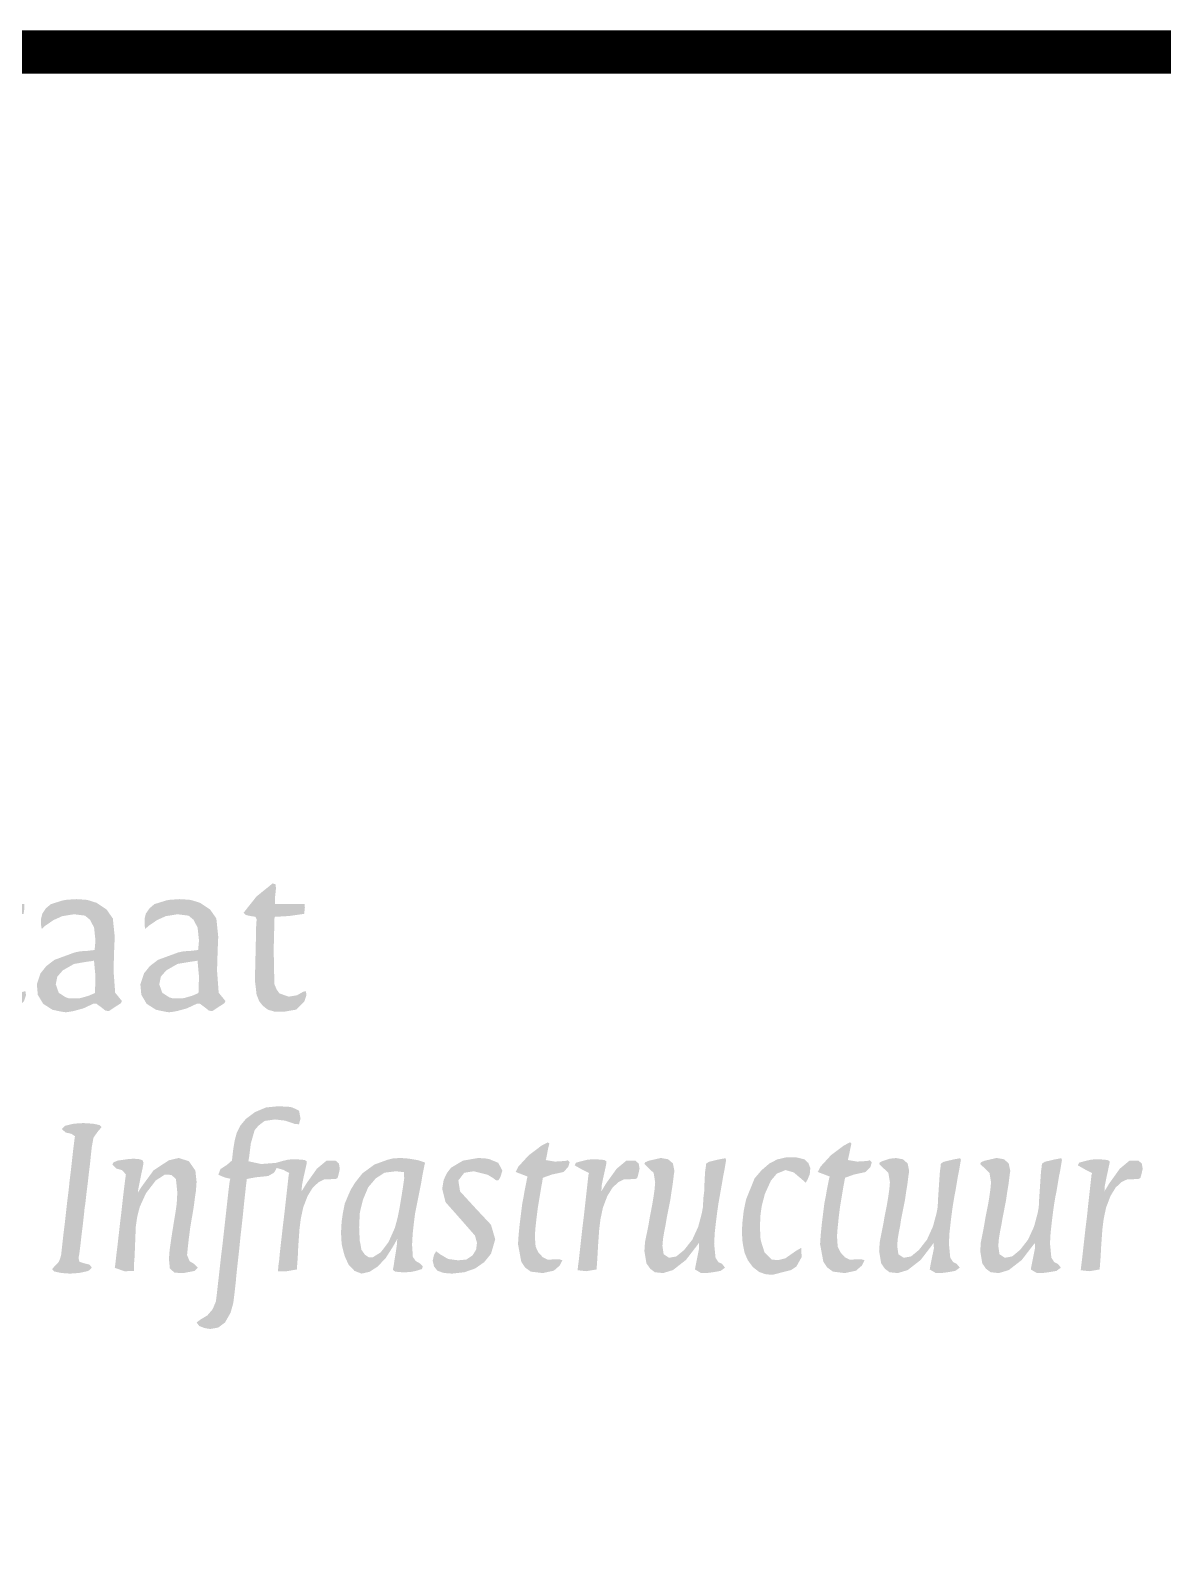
# Model space of a CAD drawing. Extents: x -170 to 15, y -9 to 70.
# Drawn here: x -103.21 to -90.1, y 52.62 to 70.25 of the extents above; entities that cross this region are included whole.
import ezdxf

# ---------------------------------------------------------------- set-up
doc = ezdxf.new("R2010")
doc.units = 0
doc.header["$MEASUREMENT"] = 0
doc.layers.add('TO-XX-STEMPEL', color=7, linetype='CONTINUOUS')
doc.layers.add('TO-XX-STEMPEL @ 1', color=7, linetype='CONTINUOUS')

# ---------------------------------------------------------------- blocks, each defined once
blk = doc.blocks.new('RIJKSLOGO-GROOT1')
at = {"layer": 'TO-XX-STEMPEL @ 1', "linetype": 'Continuous', "lineweight": 0}
h = blk.add_hatch(color=256, dxfattribs=at)
h.paths.add_polyline_path([(56.201, -9.519), (56.102, -9.45), (55.994, -9.405), (55.904, -9.39), (55.856, -9.383), (55.66, -9.376), (55.465, -9.383), (55.389, -9.39), (55.312, -9.397), (55.277, -9.404), (55.213, -9.416), (55.186, -9.446), (55.193, -9.474), (55.277, -9.507), (55.354, -9.533), (55.354, -10.215), (55.336, -10.932), (55.246, -11.011), (55.2, -11.05), (55.221, -11.08), (55.272, -11.091), (55.312, -11.098), (55.437, -11.105), (55.563, -11.098), (55.612, -11.091), (55.706, -11.075), (55.758, -11.037), (55.751, -11.007), (55.667, -10.981), (55.591, -10.962), (55.591, -10.408), (55.65, -10.408), (55.727, -10.426), (55.776, -10.492), (55.902, -10.68), (56.002, -10.827), (56.065, -10.917), (56.157, -11.037), (56.234, -11.096), (56.37, -11.114), (56.511, -11.084), (56.547, -11.06), (56.552, -11.037), (56.477, -10.975), (56.353, -10.885), (56.121, -10.589), (55.944, -10.341), (56.023, -10.303), (56.124, -10.245), (56.194, -10.179), (56.267, -10.056), (56.302, -9.954), (56.309, -9.92), (56.316, -9.837), (56.284, -9.658)])
h.paths.add_polyline_path([(56.061, -9.741), (56.079, -9.871), (56.066, -9.989), (56.024, -10.099), (55.949, -10.192), (55.829, -10.261), (55.677, -10.283), (55.594, -10.276), (55.591, -9.899), (55.591, -9.53), (55.699, -9.53), (55.835, -9.538), (55.974, -9.617)], flags=16)
h.paths.add_polyline_path([(57.061, -9.358), (56.993, -9.283), (56.872, -9.276), (56.82, -9.308), (56.785, -9.36), (56.776, -9.432), (56.8, -9.5), (56.846, -9.551), (56.909, -9.572), (57.009, -9.536), (57.063, -9.454)])
h.paths.add_polyline_path([(57.034, -9.864), (57.039, -9.839), (56.931, -9.823), (56.818, -9.83), (56.776, -9.837), (56.688, -9.853), (56.648, -9.873), (56.637, -9.898), (56.721, -9.961), (56.804, -9.996), (56.804, -10.47), (56.77, -10.978), (56.701, -11.032), (56.664, -11.08), (56.713, -11.105), (56.745, -11.112), (56.87, -11.119), (56.999, -11.112), (57.048, -11.105), (57.135, -11.088), (57.179, -11.049), (57.134, -11.01), (57.069, -10.994), (57.037, -10.983), (57.027, -10.422)])
h.paths.add_polyline_path([(57.745, -9.906), (57.751, -9.861), (57.713, -9.836), (57.643, -9.823), (57.529, -9.83), (57.487, -9.837), (57.4, -9.853), (57.347, -9.891), (57.356, -9.922), (57.44, -9.963), (57.515, -9.995), (57.515, -10.672), (57.501, -11.402), (57.456, -11.512), (57.392, -11.595), (57.312, -11.636), (57.278, -11.654), (57.298, -11.69), (57.347, -11.729), (57.43, -11.747), (57.525, -11.732), (57.602, -11.68), (57.662, -11.606), (57.693, -11.533), (57.71, -11.461), (57.717, -11.426), (57.724, -11.384), (57.731, -11.342), (57.738, -10.624)])
h.paths.add_polyline_path([(57.772, -9.358), (57.704, -9.283), (57.627, -9.267), (57.557, -9.291), (57.506, -9.348), (57.487, -9.43), (57.531, -9.525), (57.62, -9.572), (57.72, -9.536), (57.774, -9.454)])
h.paths.add_polyline_path([(58.415, -9.237), (58.42, -9.205), (58.304, -9.181), (58.184, -9.188), (58.142, -9.195), (58.055, -9.212), (58.003, -9.251), (58.027, -9.291), (58.118, -9.33), (58.184, -9.354), (58.184, -10.149), (58.151, -10.978), (58.081, -11.032), (58.045, -11.08), (58.094, -11.105), (58.125, -11.112), (58.243, -11.119), (58.365, -11.112), (58.407, -11.105), (58.449, -11.098), (58.481, -11.091), (58.53, -11.079), (58.546, -11.048), (58.483, -11.008), (58.415, -10.981), (58.407, -10.714), (58.41, -10.455), (58.501, -10.574), (58.616, -10.722), (58.728, -10.868), (58.862, -11.038), (58.954, -11.104), (59.074, -11.117), (59.194, -11.081), (59.229, -11.038), (59.168, -10.99), (59.071, -10.926), (58.839, -10.65), (58.636, -10.393), (58.64, -10.364), (58.714, -10.311), (58.846, -10.207), (58.96, -10.087), (59.031, -9.983), (59.068, -9.887), (59.057, -9.833), (58.962, -9.823), (58.857, -9.833), (58.825, -9.86), (58.8, -9.94), (58.731, -10.07), (58.556, -10.259), (58.417, -10.378), (58.407, -9.81)])
h.paths.add_polyline_path([(59.65, -9.999), (59.773, -9.99), (59.91, -10.008), (60.039, -10.061), (60.073, -10.077), (60.085, -10.054), (60.078, -9.923), (59.979, -9.838), (59.885, -9.816), (59.794, -9.809), (59.667, -9.822), (59.554, -9.862), (59.429, -9.963), (59.369, -10.06), (59.343, -10.167), (59.351, -10.277), (59.393, -10.385), (59.451, -10.449), (59.552, -10.516), (59.713, -10.588), (59.848, -10.655), (59.904, -10.716), (59.928, -10.791), (59.916, -10.862), (59.87, -10.915), (59.803, -10.95), (59.697, -10.966), (59.541, -10.935), (59.39, -10.84), (59.34, -10.807), (59.323, -10.866), (59.32, -10.924), (59.327, -10.958), (59.356, -11.022), (59.432, -11.084), (59.533, -11.105), (59.575, -11.112), (59.623, -11.119), (59.673, -11.115), (59.752, -11.102), (59.872, -11.074), (59.975, -11.021), (60.057, -10.946), (60.114, -10.853), (60.137, -10.728), (60.113, -10.602), (60.045, -10.51), (59.924, -10.435), (59.814, -10.387), (59.686, -10.335), (59.557, -10.251), (59.528, -10.209), (59.522, -10.162), (59.556, -10.059)])
h.paths.add_polyline_path([(60.589, -9.948), (60.666, -9.915), (60.723, -9.886), (60.735, -9.855), (60.476, -9.823), (60.219, -9.854), (60.224, -9.89), (60.268, -9.92), (60.323, -9.961), (60.387, -10.124), (60.442, -10.282), (60.526, -10.527), (60.61, -10.771), (60.669, -10.933), (60.721, -11.102), (60.781, -11.119), (60.847, -11.106), (60.903, -10.945), (60.951, -10.785), (61, -10.631), (61.056, -10.464), (61.127, -10.239), (61.153, -10.167), (61.179, -10.204), (61.195, -10.263), (61.216, -10.338), (61.237, -10.408), (61.258, -10.478), (61.279, -10.548), (61.3, -10.617), (61.321, -10.687), (61.342, -10.757), (61.363, -10.826), (61.384, -10.896), (61.405, -10.972), (61.429, -11.053), (61.457, -11.109), (61.502, -11.119), (61.557, -11.113), (61.595, -11.033), (61.634, -10.929), (61.669, -10.833), (61.704, -10.743), (61.739, -10.652), (61.776, -10.555), (61.795, -10.506), (61.814, -10.457), (61.851, -10.359), (61.886, -10.264), (61.951, -10.091), (62.049, -9.916), (62.087, -9.853), (61.877, -9.823), (61.67, -9.856), (61.747, -9.923), (61.823, -9.964), (61.725, -10.262), (61.628, -10.568), (61.59, -10.688), (61.549, -10.794), (61.536, -10.75), (61.514, -10.675), (61.502, -10.631), (61.489, -10.585), (61.467, -10.506), (61.445, -10.426), (61.432, -10.38), (61.418, -10.332), (61.405, -10.283), (61.392, -10.237), (61.37, -10.157), (61.348, -10.078), (61.335, -10.032), (61.322, -9.985), (61.318, -9.95), (61.35, -9.917), (61.39, -9.853), (60.931, -9.856), (61.007, -9.921), (61.063, -9.954), (61.069, -9.987), (61.056, -10.03), (61.028, -10.122), (61, -10.213), (60.965, -10.325), (60.931, -10.436), (60.903, -10.52), (60.852, -10.682), (60.82, -10.777), (60.801, -10.754), (60.783, -10.682), (60.763, -10.61), (60.742, -10.534), (60.72, -10.454), (60.707, -10.408), (60.695, -10.362), (60.673, -10.283), (60.654, -10.213), (60.614, -10.072)])
h.paths.add_polyline_path([(63.085, -10.408), (63.092, -10.244), (63.069, -10.033), (62.996, -9.928), (62.882, -9.852), (62.79, -9.823), (62.757, -9.816), (62.645, -9.809), (62.534, -9.816), (62.492, -9.823), (62.351, -9.867), (62.296, -9.914), (62.252, -9.977), (62.238, -10.035), (62.239, -10.11), (62.245, -10.154), (62.286, -10.117), (62.383, -10.051), (62.483, -10.006), (62.619, -9.984), (62.747, -10), (62.804, -10.047), (62.852, -10.138), (62.868, -10.29), (62.858, -10.398), (62.771, -10.408), (62.69, -10.413), (62.625, -10.427), (62.393, -10.512), (62.3, -10.583), (62.232, -10.667), (62.189, -10.794), (62.2, -10.917), (62.263, -11.021), (62.37, -11.09), (62.442, -11.105), (62.475, -11.112), (62.523, -11.119), (62.576, -11.112), (62.613, -11.105), (62.727, -11.074), (62.842, -11.021), (62.88, -11.021), (62.932, -11.059), (62.986, -11.101), (63.024, -11.104), (63.163, -11.013), (63.174, -10.988), (63.15, -10.959), (63.096, -10.892), (63.078, -10.635)])
h.paths.add_polyline_path([(62.852, -10.521), (62.868, -10.706), (62.862, -10.896), (62.791, -10.927), (62.704, -10.952), (62.673, -10.959), (62.565, -10.959), (62.525, -10.946), (62.443, -10.894), (62.408, -10.796), (62.426, -10.706), (62.49, -10.633), (62.62, -10.559), (62.767, -10.534), (62.827, -10.526)], flags=16)
h.paths.add_polyline_path([(63.733, -10.394), (63.743, -10.014), (63.915, -10.004), (64.086, -9.979), (64.094, -9.91), (64.094, -9.865), (63.747, -9.864), (63.747, -9.805), (63.754, -9.739), (63.76, -9.679), (63.753, -9.636), (63.722, -9.627), (63.534, -9.778), (63.385, -9.966), (63.409, -9.992), (63.462, -10.004), (63.522, -10.013), (63.538, -10.043), (63.531, -10.088), (63.524, -10.406), (63.516, -10.733), (63.516, -10.756), (63.524, -10.819), (63.546, -10.944), (63.607, -11.043), (63.667, -11.09), (63.722, -11.105), (63.744, -11.112), (63.855, -11.112), (63.994, -11.088), (64.089, -10.992), (64.112, -10.921), (64.107, -10.876), (64.077, -10.88), (64.004, -10.922), (63.907, -10.938), (63.799, -10.9), (63.766, -10.851), (63.741, -10.792)])
h.paths.add_polyline_path([(65.248, -10.229), (65.234, -10.163), (65.156, -9.976), (65.001, -9.852), (64.902, -9.823), (64.862, -9.816), (64.799, -9.809), (64.691, -9.823), (64.553, -9.881), (64.434, -9.984), (64.342, -10.109), (64.285, -10.256), (64.263, -10.366), (64.256, -10.408), (64.249, -10.513), (64.256, -10.617), (64.263, -10.659), (64.28, -10.742), (64.331, -10.848), (64.418, -10.961), (64.519, -11.042), (64.613, -11.088), (64.695, -11.105), (64.734, -11.112), (64.796, -11.119), (64.862, -11.112), (64.911, -11.105), (65.026, -11.09), (65.127, -11.048), (65.194, -10.985), (65.233, -10.935), (65.238, -10.882), (65.237, -10.829), (65.15, -10.869), (65.036, -10.91), (65.002, -10.917), (64.967, -10.924), (64.932, -10.931), (64.869, -10.938), (64.706, -10.9), (64.598, -10.821), (64.515, -10.701), (64.486, -10.609), (64.478, -10.575), (64.472, -10.523), (64.474, -10.478), (65.253, -10.478), (65.253, -10.356)])
h.paths.add_polyline_path([(64.476, -10.317), (64.489, -10.255), (64.526, -10.136), (64.6, -10.036), (64.727, -9.957), (64.863, -9.971), (64.952, -10.035), (65.012, -10.132), (65.029, -10.206), (65.037, -10.241), (65.043, -10.294), (65.042, -10.338), (64.76, -10.338), (64.475, -10.332)], flags=16)
h.paths.add_polyline_path([(65.838, -10.133), (65.882, -10.097), (65.961, -10.049), (66.04, -10.028), (66.09, -10.026), (66.121, -10.032), (66.225, -10.077), (66.245, -10.07), (66.269, -10.004), (66.275, -9.894), (66.22, -9.825), (66.142, -9.809), (65.99, -9.853), (65.898, -9.936), (65.825, -10.008), (65.823, -9.823), (65.743, -9.823), (65.657, -9.83), (65.608, -9.837), (65.506, -9.854), (65.461, -9.873), (65.448, -9.899), (65.497, -9.952), (65.555, -9.976), (65.59, -9.992), (65.615, -10.477), (65.582, -10.978), (65.512, -11.032), (65.476, -11.08), (65.525, -11.105), (65.556, -11.112), (65.695, -11.119), (65.836, -11.115), (65.91, -11.101), (66, -11.081), (66.019, -11.048), (65.966, -11.009), (65.887, -10.994), (65.849, -10.983), (65.838, -10.553)])
h.paths.add_polyline_path([(66.597, -10.209), (66.591, -10.162), (66.625, -10.059), (66.718, -9.999), (66.842, -9.99), (66.979, -10.008), (67.107, -10.061), (67.142, -10.077), (67.154, -10.054), (67.146, -9.923), (67.047, -9.838), (66.953, -9.816), (66.863, -9.809), (66.736, -9.822), (66.623, -9.862), (66.498, -9.963), (66.438, -10.06), (66.412, -10.167), (66.419, -10.277), (66.462, -10.385), (66.52, -10.449), (66.621, -10.516), (66.782, -10.588), (66.916, -10.655), (66.973, -10.716), (66.997, -10.791), (66.985, -10.862), (66.939, -10.915), (66.871, -10.95), (66.765, -10.966), (66.609, -10.935), (66.459, -10.84), (66.409, -10.807), (66.391, -10.866), (66.389, -10.924), (66.396, -10.958), (66.424, -11.022), (66.5, -11.084), (66.601, -11.105), (66.644, -11.112), (66.692, -11.119), (66.742, -11.115), (66.821, -11.102), (66.94, -11.074), (67.044, -11.021), (67.126, -10.946), (67.182, -10.853), (67.205, -10.728), (67.181, -10.602), (67.114, -10.51), (66.993, -10.435), (66.883, -10.387), (66.755, -10.335), (66.626, -10.251)])
h.paths.add_polyline_path([(71.179, -10.004), (71.35, -9.979), (71.358, -9.91), (71.357, -9.865), (71.011, -9.864), (71.011, -9.805), (71.018, -9.739), (71.024, -9.679), (71.017, -9.636), (70.985, -9.627), (70.798, -9.778), (70.649, -9.966), (70.673, -9.992), (70.726, -10.004), (70.786, -10.013), (70.801, -10.043), (70.795, -10.088), (70.788, -10.406), (70.78, -10.733), (70.78, -10.756), (70.788, -10.819), (70.799, -10.914), (70.831, -10.994), (70.871, -11.043), (70.931, -11.09), (70.986, -11.105), (71.008, -11.112), (71.119, -11.112), (71.258, -11.088), (71.353, -10.992), (71.376, -10.921), (71.371, -10.876), (71.341, -10.88), (71.267, -10.922), (71.17, -10.938), (71.063, -10.9), (71.029, -10.851), (71.005, -10.792), (70.997, -10.394), (71.007, -10.014)])
h.paths.add_polyline_path([(70.333, -10.033), (70.26, -9.928), (70.146, -9.852), (70.054, -9.823), (70.021, -9.816), (69.909, -9.809), (69.798, -9.816), (69.756, -9.823), (69.615, -9.867), (69.56, -9.914), (69.516, -9.977), (69.502, -10.035), (69.502, -10.11), (69.509, -10.154), (69.55, -10.117), (69.647, -10.051), (69.747, -10.006), (69.883, -9.984), (70.011, -10), (70.068, -10.047), (70.116, -10.138), (70.132, -10.29), (70.122, -10.398), (70.035, -10.408), (69.953, -10.413), (69.889, -10.427), (69.657, -10.512), (69.564, -10.583), (69.496, -10.667), (69.453, -10.794), (69.464, -10.917), (69.526, -11.021), (69.634, -11.09), (69.705, -11.105), (69.739, -11.112), (69.787, -11.119), (69.839, -11.112), (69.877, -11.105), (69.991, -11.074), (70.105, -11.021), (70.144, -11.021), (70.196, -11.059), (70.249, -11.101), (70.288, -11.104), (70.427, -11.013), (70.438, -10.988), (70.414, -10.959), (70.36, -10.892), (70.341, -10.635), (70.348, -10.408), (70.355, -10.244)])
h.paths.add_polyline_path([(70.115, -10.521), (70.132, -10.706), (70.126, -10.896), (70.055, -10.927), (69.968, -10.952), (69.937, -10.959), (69.829, -10.959), (69.788, -10.946), (69.707, -10.894), (69.672, -10.796), (69.69, -10.706), (69.754, -10.633), (69.884, -10.559), (70.031, -10.534), (70.091, -10.526)], flags=16)
h.paths.add_polyline_path([(69.134, -10.033), (69.061, -9.928), (68.947, -9.852), (68.855, -9.823), (68.822, -9.816), (68.71, -9.809), (68.599, -9.816), (68.557, -9.823), (68.416, -9.867), (68.36, -9.914), (68.317, -9.977), (68.303, -10.035), (68.303, -10.11), (68.31, -10.154), (68.351, -10.117), (68.448, -10.051), (68.548, -10.006), (68.684, -9.984), (68.812, -10), (68.869, -10.047), (68.917, -10.138), (68.933, -10.29), (68.923, -10.398), (68.836, -10.408), (68.754, -10.413), (68.69, -10.427), (68.458, -10.512), (68.365, -10.583), (68.297, -10.667), (68.254, -10.794), (68.265, -10.917), (68.327, -11.021), (68.435, -11.09), (68.506, -11.105), (68.54, -11.112), (68.588, -11.119), (68.64, -11.112), (68.678, -11.105), (68.792, -11.074), (68.906, -11.021), (68.945, -11.021), (68.997, -11.059), (69.05, -11.101), (69.089, -11.104), (69.228, -11.013), (69.239, -10.988), (69.215, -10.959), (69.161, -10.892), (69.142, -10.635), (69.149, -10.408), (69.156, -10.244)])
h.paths.add_polyline_path([(68.916, -10.521), (68.933, -10.706), (68.927, -10.896), (68.856, -10.927), (68.769, -10.952), (68.738, -10.959), (68.63, -10.959), (68.589, -10.946), (68.508, -10.894), (68.473, -10.796), (68.491, -10.706), (68.555, -10.633), (68.685, -10.559), (68.832, -10.534), (68.892, -10.526)], flags=16)
h.paths.add_polyline_path([(67.758, -10.014), (67.93, -10.004), (68.101, -9.979), (68.11, -9.91), (68.109, -9.865), (67.762, -9.864), (67.762, -9.805), (67.769, -9.739), (67.776, -9.679), (67.769, -9.636), (67.737, -9.627), (67.549, -9.778), (67.4, -9.966), (67.424, -9.992), (67.477, -10.004), (67.538, -10.013), (67.553, -10.043), (67.546, -10.088), (67.539, -10.406), (67.531, -10.733), (67.531, -10.756), (67.539, -10.819), (67.55, -10.914), (67.582, -10.994), (67.623, -11.043), (67.683, -11.09), (67.738, -11.105), (67.759, -11.112), (67.87, -11.112), (68.009, -11.088), (68.105, -10.992), (68.128, -10.921), (68.122, -10.876), (68.092, -10.88), (68.019, -10.922), (67.922, -10.938), (67.814, -10.9), (67.781, -10.851), (67.757, -10.792), (67.748, -10.394)])
h = blk.add_hatch(color=256, dxfattribs=at)
h.paths.add_polyline_path([(68.815, -13.336), (68.822, -13.273), (68.829, -13.211), (68.836, -13.155), (68.843, -13.099), (68.85, -13.036), (68.857, -12.974), (68.864, -12.918), (68.871, -12.862), (68.877, -12.799), (68.884, -12.737), (68.891, -12.674), (68.91, -12.571), (68.962, -12.497), (69.003, -12.45), (68.983, -12.426), (68.938, -12.416), (68.905, -12.409), (68.794, -12.402), (68.682, -12.409), (68.652, -12.416), (68.578, -12.434), (68.543, -12.472), (68.589, -12.511), (68.654, -12.527), (68.695, -12.553), (68.689, -12.597), (68.682, -12.653), (68.675, -12.709), (68.668, -12.771), (68.661, -12.834), (68.654, -12.897), (68.647, -12.96), (68.64, -13.015), (68.633, -13.071), (68.627, -13.134), (68.62, -13.197), (68.613, -13.252), (68.606, -13.308), (68.599, -13.371), (68.592, -13.434), (68.585, -13.496), (68.578, -13.559), (68.571, -13.615), (68.564, -13.671), (68.557, -13.733), (68.55, -13.796), (68.543, -13.859), (68.536, -13.922), (68.529, -13.955), (68.508, -14.009), (68.46, -14.058), (68.431, -14.094), (68.454, -14.12), (68.504, -14.131), (68.54, -14.138), (68.637, -14.145), (68.738, -14.138), (68.776, -14.131), (68.85, -14.114), (68.891, -14.077), (68.866, -14.042), (68.8, -14.025), (68.748, -14.008), (68.736, -13.964), (68.745, -13.922), (68.752, -13.866), (68.759, -13.81), (68.766, -13.747), (68.773, -13.685), (68.78, -13.629), (68.787, -13.573), (68.794, -13.51), (68.801, -13.448), (68.806, -13.396)])
h.paths.add_polyline_path([(70.09, -12.952), (70.015, -12.844), (69.898, -12.806), (69.783, -12.833), (69.606, -12.949), (69.46, -13.149), (69.425, -13.206), (69.428, -13.169), (69.435, -13.134), (69.442, -13.099), (69.449, -13.064), (69.456, -13.029), (69.463, -12.994), (69.477, -12.932), (69.49, -12.861), (69.476, -12.831), (69.429, -12.817), (69.363, -12.815), (69.303, -12.82), (69.187, -12.837), (69.142, -12.857), (69.129, -12.883), (69.175, -12.929), (69.24, -12.946), (69.285, -12.996), (69.275, -13.071), (69.268, -13.127), (69.261, -13.183), (69.254, -13.245), (69.247, -13.308), (69.24, -13.371), (69.233, -13.434), (69.226, -13.489), (69.219, -13.545), (69.212, -13.608), (69.205, -13.671), (69.198, -13.733), (69.191, -13.796), (69.184, -13.852), (69.177, -13.908), (69.17, -13.97), (69.163, -14.034), (69.157, -14.079), (69.269, -14.117), (69.379, -14.116), (69.379, -14.036), (69.386, -13.949), (69.393, -13.775), (69.4, -13.601), (69.407, -13.552), (69.414, -13.503), (69.421, -13.468), (69.446, -13.372), (69.518, -13.214), (69.631, -13.067), (69.735, -12.999), (69.813, -13.002), (69.865, -13.051), (69.881, -13.206), (69.874, -13.336), (69.867, -13.385), (69.86, -13.434), (69.853, -13.475), (69.846, -13.517), (69.839, -13.559), (69.833, -13.601), (69.826, -13.643), (69.819, -13.685), (69.812, -13.733), (69.805, -13.782), (69.798, -13.831), (69.791, -13.88), (69.784, -13.975), (69.794, -14.083), (69.848, -14.135), (69.955, -14.138), (70.081, -14.114), (70.118, -14.075), (70.076, -14.033), (70.023, -14.001), (69.994, -13.93), (70, -13.866), (70.007, -13.803), (70.014, -13.74), (70.021, -13.685), (70.028, -13.629), (70.035, -13.587), (70.042, -13.545), (70.049, -13.503), (70.056, -13.462), (70.063, -13.42), (70.07, -13.378), (70.077, -13.329), (70.083, -13.28), (70.09, -13.231), (70.097, -13.183), (70.104, -13.083)])
h.paths.add_polyline_path([(71.03, -12.921), (71.107, -12.943), (71.178, -12.98), (71.171, -13.001), (71.164, -13.064), (71.157, -13.127), (71.15, -13.19), (71.143, -13.252), (71.136, -13.315), (71.129, -13.378), (71.122, -13.441), (71.115, -13.503), (71.108, -13.559), (71.101, -13.615), (71.094, -13.678), (71.087, -13.74), (71.08, -13.803), (71.073, -13.866), (71.066, -13.929), (71.061, -13.99), (71.051, -14.056), (71.047, -14.117), (71.151, -14.117), (71.265, -14.097), (71.276, -13.954), (71.282, -13.824), (71.289, -13.726), (71.296, -13.629), (71.303, -13.573), (71.31, -13.517), (71.317, -13.482), (71.339, -13.379), (71.39, -13.246), (71.45, -13.149), (71.519, -13.085), (71.587, -13.052), (71.712, -13.051), (71.737, -13.038), (71.75, -12.992), (71.757, -12.96), (71.763, -12.932), (71.753, -12.871), (71.713, -12.836), (71.611, -12.836), (71.498, -12.93), (71.377, -13.1), (71.321, -13.192), (71.324, -13.127), (71.331, -13.092), (71.338, -13.057), (71.345, -13.022), (71.359, -12.96), (71.373, -12.897), (71.381, -12.861), (71.381, -12.844), (71.354, -12.829), (71.248, -12.82), (71.166, -12.825), (71.103, -12.84), (71.023, -12.863), (70.852, -12.876), (70.704, -12.844), (70.711, -12.806), (70.718, -12.75), (70.725, -12.695), (70.732, -12.639), (70.776, -12.484), (70.823, -12.43), (70.892, -12.377), (71.013, -12.36), (71.131, -12.374), (71.239, -12.411), (71.29, -12.416), (71.308, -12.35), (71.291, -12.258), (71.213, -12.221), (71.178, -12.214), (71.052, -12.207), (70.908, -12.221), (70.78, -12.275), (70.677, -12.352), (70.614, -12.427), (70.569, -12.516), (70.551, -12.582), (70.544, -12.611), (70.537, -12.653), (70.53, -12.695), (70.523, -12.75), (70.514, -12.835), (70.453, -12.888), (70.381, -12.934), (70.356, -13), (70.426, -13.03), (70.495, -13.047), (70.488, -13.071), (70.481, -13.127), (70.474, -13.183), (70.467, -13.245), (70.46, -13.308), (70.453, -13.371), (70.446, -13.434), (70.439, -13.496), (70.432, -13.559), (70.425, -13.622), (70.418, -13.685), (70.411, -13.747), (70.404, -13.81), (70.397, -13.866), (70.39, -13.922), (70.383, -13.984), (70.376, -14.047), (70.369, -14.11), (70.362, -14.173), (70.355, -14.235), (70.348, -14.298), (70.341, -14.361), (70.328, -14.467), (70.29, -14.558), (70.228, -14.63), (70.146, -14.679), (70.104, -14.711), (70.134, -14.751), (70.188, -14.772), (70.213, -14.779), (70.263, -14.786), (70.354, -14.77), (70.434, -14.71), (70.497, -14.599), (70.523, -14.51), (70.53, -14.479), (70.537, -14.424), (70.544, -14.368), (70.551, -14.305), (70.558, -14.242), (70.564, -14.173), (70.571, -14.103), (70.578, -14.04), (70.585, -13.977), (70.592, -13.915), (70.599, -13.852), (70.606, -13.782), (70.613, -13.712), (70.62, -13.65), (70.627, -13.587), (70.634, -13.524), (70.641, -13.462), (70.648, -13.392), (70.655, -13.322), (70.662, -13.259), (70.669, -13.197), (70.676, -13.129), (70.686, -13.049), (70.795, -13.029), (70.934, -13.015), (71, -12.977), (71.025, -12.938)])
h.paths.add_polyline_path([(72.732, -12.946), (72.739, -12.911), (72.747, -12.875), (72.752, -12.86), (72.677, -12.834), (72.642, -12.827), (72.6, -12.82), (72.558, -12.813), (72.468, -12.806), (72.379, -12.811), (72.318, -12.826), (72.164, -12.882), (72.025, -12.984), (71.938, -13.094), (71.889, -13.175), (71.862, -13.236), (71.82, -13.336), (71.805, -13.413), (71.798, -13.448), (71.791, -13.496), (71.784, -13.545), (71.777, -13.671), (71.784, -13.796), (71.791, -13.832), (71.819, -13.941), (71.865, -14.042), (71.934, -14.114), (72.015, -14.145), (72.108, -14.124), (72.202, -14.063), (72.296, -13.963), (72.384, -13.824), (72.428, -13.745), (72.426, -13.796), (72.419, -13.845), (72.412, -13.894), (72.405, -13.936), (72.398, -13.977), (72.391, -14.026), (72.383, -14.076), (72.378, -14.1), (72.403, -14.122), (72.502, -14.131), (72.584, -14.126), (72.646, -14.113), (72.715, -14.092), (72.725, -14.06), (72.692, -14.028), (72.642, -13.999), (72.609, -13.952), (72.6, -13.81), (72.607, -13.685), (72.614, -13.622), (72.621, -13.559), (72.628, -13.503), (72.635, -13.448), (72.642, -13.413), (72.649, -13.378), (72.656, -13.343), (72.663, -13.308), (72.67, -13.273), (72.677, -13.238), (72.684, -13.204), (72.691, -13.169), (72.698, -13.134), (72.705, -13.099), (72.712, -13.057), (72.719, -13.015), (72.725, -12.981)])
h.paths.add_polyline_path([(72.506, -12.97), (72.509, -13.043), (72.502, -13.092), (72.495, -13.141), (72.488, -13.183), (72.482, -13.224), (72.475, -13.266), (72.468, -13.308), (72.461, -13.35), (72.454, -13.392), (72.447, -13.427), (72.44, -13.462), (72.433, -13.496), (72.401, -13.615), (72.328, -13.779), (72.238, -13.898), (72.147, -13.955), (72.102, -13.958), (72.088, -13.949), (72.054, -13.926), (72.013, -13.868), (72.001, -13.798), (71.994, -13.768), (71.987, -13.608), (71.994, -13.448), (72.001, -13.412), (72.031, -13.29), (72.092, -13.145), (72.18, -13.042), (72.282, -12.976), (72.41, -12.96)], flags=16)
h.paths.add_polyline_path([(73.205, -12.977), (73.314, -12.96), (73.475, -13), (73.532, -13.034), (73.572, -13.064), (73.599, -13.065), (73.623, -13.028), (73.646, -12.952), (73.598, -12.862), (73.496, -12.82), (73.464, -12.813), (73.367, -12.806), (73.189, -12.837), (73.052, -12.919), (73.006, -12.977), (72.966, -13.06), (72.949, -13.162), (72.988, -13.318), (73.158, -13.51), (73.329, -13.705), (73.352, -13.789), (73.342, -13.868), (73.3, -13.935), (73.229, -13.982), (73.133, -13.991), (73.018, -13.976), (72.926, -13.922), (72.879, -13.886), (72.854, -13.928), (72.839, -13.995), (72.854, -14.061), (72.893, -14.111), (72.948, -14.131), (72.973, -14.138), (73.064, -14.145), (73.207, -14.129), (73.332, -14.085), (73.436, -14.012), (73.515, -13.914), (73.563, -13.747), (73.514, -13.579), (73.333, -13.386), (73.156, -13.193), (73.136, -13.066)])
h.paths.add_polyline_path([(74.05, -13.434), (74.057, -13.378), (74.064, -13.336), (74.071, -13.294), (74.078, -13.252), (74.085, -13.211), (74.092, -13.169), (74.099, -13.127), (74.106, -13.092), (74.115, -13.035), (74.219, -12.998), (74.352, -12.969), (74.409, -12.911), (74.425, -12.855), (74.404, -12.833), (74.37, -12.841), (74.255, -12.848), (74.148, -12.83), (74.155, -12.806), (74.162, -12.771), (74.168, -12.737), (74.175, -12.702), (74.183, -12.666), (74.19, -12.64), (74.174, -12.625), (74.101, -12.662), (73.951, -12.775), (73.833, -12.904), (73.8, -12.968), (73.87, -12.995), (73.938, -13.021), (73.931, -13.043), (73.925, -13.078), (73.918, -13.113), (73.911, -13.148), (73.904, -13.183), (73.897, -13.224), (73.89, -13.266), (73.883, -13.301), (73.876, -13.336), (73.869, -13.392), (73.862, -13.448), (73.855, -13.503), (73.848, -13.559), (73.841, -13.629), (73.834, -13.699), (73.827, -13.803), (73.865, -14.008), (73.909, -14.074), (73.975, -14.122), (74.113, -14.139), (74.242, -14.111), (74.312, -14.05), (74.342, -13.99), (74.303, -13.979), (74.168, -13.983), (74.114, -13.955), (74.063, -13.9), (74.031, -13.833), (74.022, -13.712), (74.029, -13.615), (74.036, -13.552), (74.043, -13.489)])
h.paths.add_polyline_path([(74.862, -13.246), (74.922, -13.149), (74.991, -13.085), (75.059, -13.052), (75.183, -13.051), (75.208, -13.038), (75.221, -12.992), (75.228, -12.96), (75.235, -12.932), (75.225, -12.871), (75.185, -12.836), (75.083, -12.836), (74.97, -12.93), (74.848, -13.1), (74.793, -13.192), (74.796, -13.127), (74.803, -13.092), (74.81, -13.057), (74.817, -13.022), (74.831, -12.96), (74.845, -12.897), (74.852, -12.861), (74.852, -12.844), (74.825, -12.829), (74.719, -12.82), (74.638, -12.825), (74.576, -12.84), (74.5, -12.86), (74.483, -12.891), (74.567, -12.939), (74.65, -12.98), (74.643, -13.001), (74.636, -13.064), (74.629, -13.127), (74.622, -13.19), (74.615, -13.252), (74.608, -13.315), (74.601, -13.378), (74.594, -13.441), (74.587, -13.503), (74.58, -13.559), (74.573, -13.615), (74.566, -13.678), (74.559, -13.74), (74.552, -13.803), (74.545, -13.866), (74.538, -13.929), (74.531, -13.991), (74.524, -14.046), (74.517, -14.106), (74.618, -14.117), (74.737, -14.097), (74.747, -13.954), (74.754, -13.824), (74.761, -13.726), (74.768, -13.629), (74.775, -13.573), (74.782, -13.517), (74.789, -13.482), (74.811, -13.379)])
h.paths.add_polyline_path([(75.618, -13.113), (75.625, -13.057), (75.632, -13.001), (75.639, -12.957), (75.621, -12.869), (75.566, -12.821), (75.481, -12.806), (75.342, -12.838), (75.3, -12.856), (75.291, -12.876), (75.337, -12.92), (75.398, -12.979), (75.416, -13.088), (75.409, -13.169), (75.402, -13.218), (75.395, -13.266), (75.388, -13.308), (75.381, -13.35), (75.374, -13.385), (75.368, -13.42), (75.361, -13.455), (75.354, -13.489), (75.347, -13.531), (75.34, -13.573), (75.333, -13.608), (75.326, -13.643), (75.319, -13.678), (75.312, -13.712), (75.305, -13.747), (75.298, -13.782), (75.291, -13.884), (75.315, -14.027), (75.359, -14.089), (75.412, -14.129), (75.507, -14.139), (75.622, -14.104), (75.772, -13.987), (75.895, -13.827), (75.923, -13.789), (75.925, -13.852), (75.918, -13.887), (75.911, -13.922), (75.904, -13.956), (75.897, -13.991), (75.89, -14.026), (75.883, -14.061), (75.877, -14.097), (75.943, -14.136), (76.015, -14.138), (76.072, -14.131), (76.173, -14.114), (76.225, -14.076), (76.191, -14.033), (76.148, -14.012), (76.115, -13.961), (76.099, -13.798), (76.106, -13.671), (76.113, -13.608), (76.12, -13.545), (76.127, -13.489), (76.134, -13.434), (76.141, -13.385), (76.148, -13.336), (76.155, -13.296), (76.19, -13.099), (76.197, -13.057), (76.204, -13.015), (76.211, -12.981), (76.22, -12.934), (76.225, -12.904), (76.232, -12.861), (76.238, -12.828), (76.229, -12.809), (76.148, -12.824), (76.038, -12.851), (76.006, -12.872), (76.002, -12.911), (75.995, -12.96), (75.988, -13.064), (75.985, -13.182), (75.974, -13.273), (75.969, -13.375), (75.956, -13.446), (75.915, -13.601), (75.846, -13.752), (75.752, -13.871), (75.661, -13.946), (75.576, -13.962), (75.514, -13.921), (75.5, -13.823), (75.507, -13.74), (75.514, -13.699), (75.521, -13.657), (75.528, -13.622), (75.535, -13.587), (75.542, -13.545), (75.549, -13.503), (75.556, -13.468), (75.563, -13.434), (75.57, -13.399), (75.577, -13.364), (75.584, -13.329), (75.591, -13.294), (75.598, -13.245), (75.605, -13.197), (75.612, -13.155)])
h.paths.add_polyline_path([(76.636, -13.462), (76.643, -13.413), (76.65, -13.364), (76.657, -13.335), (76.687, -13.221), (76.756, -13.069), (76.825, -12.987), (76.926, -12.946), (77.02, -12.973), (77.107, -13.046), (77.159, -13.092), (77.182, -13.054), (77.206, -12.995), (77.213, -12.924), (77.19, -12.864), (77.144, -12.822), (77.08, -12.806), (77.048, -12.799), (76.936, -12.799), (76.901, -12.806), (76.827, -12.824), (76.739, -12.87), (76.648, -12.948), (76.567, -13.043), (76.469, -13.286), (76.448, -13.385), (76.441, -13.42), (76.434, -13.482), (76.427, -13.545), (76.42, -13.657), (76.427, -13.768), (76.434, -13.817), (76.451, -13.903), (76.489, -13.99), (76.547, -14.069), (76.622, -14.127), (76.674, -14.145), (76.696, -14.152), (76.772, -14.159), (76.987, -14.105), (77.051, -14.064), (77.112, -13.954), (77.108, -13.846), (77.039, -13.887), (76.924, -13.968), (76.838, -13.989), (76.766, -13.982), (76.682, -13.898), (76.643, -13.774), (76.636, -13.74), (76.629, -13.601)])
h.paths.add_polyline_path([(77.563, -13.336), (77.57, -13.294), (77.577, -13.252), (77.584, -13.211), (77.591, -13.169), (77.598, -13.127), (77.605, -13.092), (77.615, -13.035), (77.718, -12.998), (77.852, -12.969), (77.909, -12.911), (77.925, -12.855), (77.903, -12.833), (77.87, -12.841), (77.755, -12.848), (77.647, -12.83), (77.654, -12.806), (77.661, -12.771), (77.668, -12.737), (77.675, -12.702), (77.683, -12.666), (77.689, -12.64), (77.673, -12.625), (77.601, -12.662), (77.451, -12.775), (77.333, -12.904), (77.299, -12.968), (77.37, -12.995), (77.438, -13.021), (77.431, -13.043), (77.424, -13.078), (77.417, -13.113), (77.41, -13.148), (77.403, -13.183), (77.396, -13.224), (77.389, -13.266), (77.382, -13.301), (77.375, -13.336), (77.368, -13.392), (77.361, -13.448), (77.354, -13.503), (77.347, -13.559), (77.34, -13.629), (77.333, -13.699), (77.326, -13.803), (77.364, -14.008), (77.409, -14.074), (77.475, -14.122), (77.613, -14.139), (77.742, -14.111), (77.812, -14.05), (77.842, -13.99), (77.803, -13.979), (77.668, -13.983), (77.613, -13.955), (77.563, -13.9), (77.53, -13.833), (77.522, -13.712), (77.529, -13.615), (77.536, -13.552), (77.542, -13.489), (77.549, -13.434), (77.556, -13.378)])
h.paths.add_polyline_path([(78.295, -13.364), (78.302, -13.329), (78.309, -13.294), (78.316, -13.245), (78.323, -13.197), (78.33, -13.155), (78.337, -13.113), (78.344, -13.057), (78.351, -13.001), (78.358, -12.957), (78.34, -12.869), (78.285, -12.821), (78.207, -12.807), (78.134, -12.814), (78.06, -12.838), (78.019, -12.856), (78.01, -12.876), (78.056, -12.92), (78.117, -12.979), (78.135, -13.088), (78.128, -13.169), (78.121, -13.218), (78.114, -13.266), (78.107, -13.308), (78.1, -13.35), (78.093, -13.385), (78.086, -13.42), (78.079, -13.455), (78.072, -13.489), (78.065, -13.531), (78.058, -13.573), (78.051, -13.608), (78.044, -13.643), (78.037, -13.678), (78.03, -13.712), (78.023, -13.747), (78.017, -13.782), (78.01, -13.884), (78.034, -14.027), (78.077, -14.089), (78.13, -14.129), (78.226, -14.139), (78.341, -14.104), (78.491, -13.987), (78.614, -13.827), (78.642, -13.789), (78.644, -13.852), (78.637, -13.887), (78.63, -13.922), (78.623, -13.956), (78.616, -13.991), (78.609, -14.026), (78.602, -14.061), (78.596, -14.097), (78.662, -14.136), (78.734, -14.138), (78.79, -14.131), (78.891, -14.114), (78.944, -14.076), (78.909, -14.033), (78.867, -14.012), (78.834, -13.961), (78.818, -13.798), (78.825, -13.671), (78.832, -13.608), (78.839, -13.545), (78.846, -13.489), (78.853, -13.434), (78.86, -13.385), (78.867, -13.336), (78.874, -13.294), (78.881, -13.252), (78.888, -13.218), (78.895, -13.183), (78.902, -13.141), (78.909, -13.099), (78.916, -13.057), (78.923, -13.015), (78.93, -12.981), (78.937, -12.946), (78.944, -12.904), (78.951, -12.861), (78.957, -12.828), (78.948, -12.809), (78.867, -12.824), (78.756, -12.851), (78.725, -12.872), (78.721, -12.911), (78.714, -12.96), (78.707, -13.064), (78.7, -13.169), (78.693, -13.273), (78.688, -13.375), (78.675, -13.446), (78.633, -13.601), (78.564, -13.752), (78.471, -13.871), (78.38, -13.946), (78.295, -13.962), (78.233, -13.921), (78.219, -13.823), (78.226, -13.74), (78.233, -13.699), (78.24, -13.657), (78.247, -13.622), (78.254, -13.587), (78.26, -13.545), (78.267, -13.503), (78.274, -13.468), (78.281, -13.434), (78.288, -13.399)])
h.paths.add_polyline_path([(79.446, -13.468), (79.453, -13.434), (79.46, -13.399), (79.466, -13.364), (79.473, -13.329), (79.48, -13.294), (79.487, -13.245), (79.494, -13.197), (79.501, -13.155), (79.508, -13.113), (79.515, -13.057), (79.522, -13.001), (79.529, -12.957), (79.511, -12.869), (79.456, -12.821), (79.371, -12.806), (79.231, -12.838), (79.19, -12.856), (79.181, -12.876), (79.227, -12.92), (79.288, -12.979), (79.306, -13.088), (79.299, -13.169), (79.292, -13.218), (79.285, -13.266), (79.278, -13.308), (79.271, -13.35), (79.264, -13.385), (79.257, -13.42), (79.25, -13.455), (79.243, -13.489), (79.236, -13.531), (79.229, -13.573), (79.222, -13.608), (79.216, -13.643), (79.209, -13.678), (79.202, -13.712), (79.195, -13.747), (79.188, -13.782), (79.181, -13.884), (79.205, -14.027), (79.248, -14.089), (79.301, -14.129), (79.397, -14.139), (79.512, -14.104), (79.662, -13.987), (79.785, -13.827), (79.813, -13.789), (79.815, -13.852), (79.808, -13.887), (79.801, -13.922), (79.794, -13.956), (79.787, -13.991), (79.78, -14.026), (79.773, -14.061), (79.767, -14.097), (79.833, -14.136), (79.905, -14.138), (79.961, -14.131), (80.063, -14.114), (80.115, -14.076), (80.081, -14.033), (80.038, -14.012), (80.005, -13.961), (79.989, -13.798), (79.996, -13.671), (80.003, -13.608), (80.01, -13.545), (80.017, -13.489), (80.024, -13.434), (80.031, -13.385), (80.038, -13.336), (80.045, -13.294), (80.052, -13.252), (80.059, -13.218), (80.066, -13.183), (80.073, -13.141), (80.08, -13.099), (80.087, -13.057), (80.094, -13.015), (80.101, -12.981), (80.108, -12.946), (80.115, -12.904), (80.122, -12.861), (80.128, -12.828), (80.119, -12.809), (80.038, -12.824), (79.927, -12.851), (79.896, -12.872), (79.892, -12.911), (79.885, -12.96), (79.878, -13.064), (79.871, -13.169), (79.864, -13.273), (79.859, -13.375), (79.846, -13.446), (79.804, -13.601), (79.735, -13.752), (79.642, -13.871), (79.551, -13.946), (79.466, -13.962), (79.404, -13.921), (79.39, -13.823), (79.397, -13.74), (79.404, -13.699), (79.411, -13.657), (79.418, -13.622), (79.425, -13.587), (79.432, -13.545), (79.439, -13.503)])
h.paths.add_polyline_path([(80.639, -13.379), (80.69, -13.246), (80.749, -13.149), (80.818, -13.085), (80.886, -13.052), (81.011, -13.051), (81.036, -13.038), (81.049, -12.992), (81.056, -12.96), (81.063, -12.932), (81.053, -12.871), (81.012, -12.836), (80.911, -12.836), (80.798, -12.93), (80.676, -13.1), (80.62, -13.192), (80.624, -13.127), (80.631, -13.092), (80.638, -13.057), (80.645, -13.022), (80.659, -12.96), (80.672, -12.897), (80.68, -12.861), (80.68, -12.844), (80.653, -12.829), (80.547, -12.82), (80.466, -12.825), (80.403, -12.84), (80.327, -12.86), (80.311, -12.891), (80.395, -12.939), (80.477, -12.98), (80.47, -13.001), (80.463, -13.064), (80.456, -13.127), (80.449, -13.19), (80.442, -13.252), (80.435, -13.315), (80.428, -13.378), (80.422, -13.441), (80.415, -13.503), (80.408, -13.559), (80.401, -13.615), (80.394, -13.678), (80.387, -13.74), (80.38, -13.803), (80.373, -13.866), (80.366, -13.929), (80.359, -13.991), (80.352, -14.046), (80.345, -14.106), (80.446, -14.117), (80.564, -14.097), (80.575, -13.954), (80.582, -13.824), (80.589, -13.726), (80.596, -13.629), (80.603, -13.573), (80.61, -13.517), (80.617, -13.482)])

msp = doc.modelspace()

# ---------------------------------------------------------------- linework, layer by layer
at = {"layer": 'TO-XX-STEMPEL', "const_width": 0.5}
msp.add_lwpolyline([(0, 0), (0, 70), (-170, 70), (-170, 0), (0, 0)], dxfattribs=at)

# ---------------------------------------------------------------- block references
at = {"layer": 'TO-XX-STEMPEL'}
msp.add_blockref('RIJKSLOGO-GROOT1', (-171.389, 70), dxfattribs=at)

doc.saveas('drawing.dxf')
